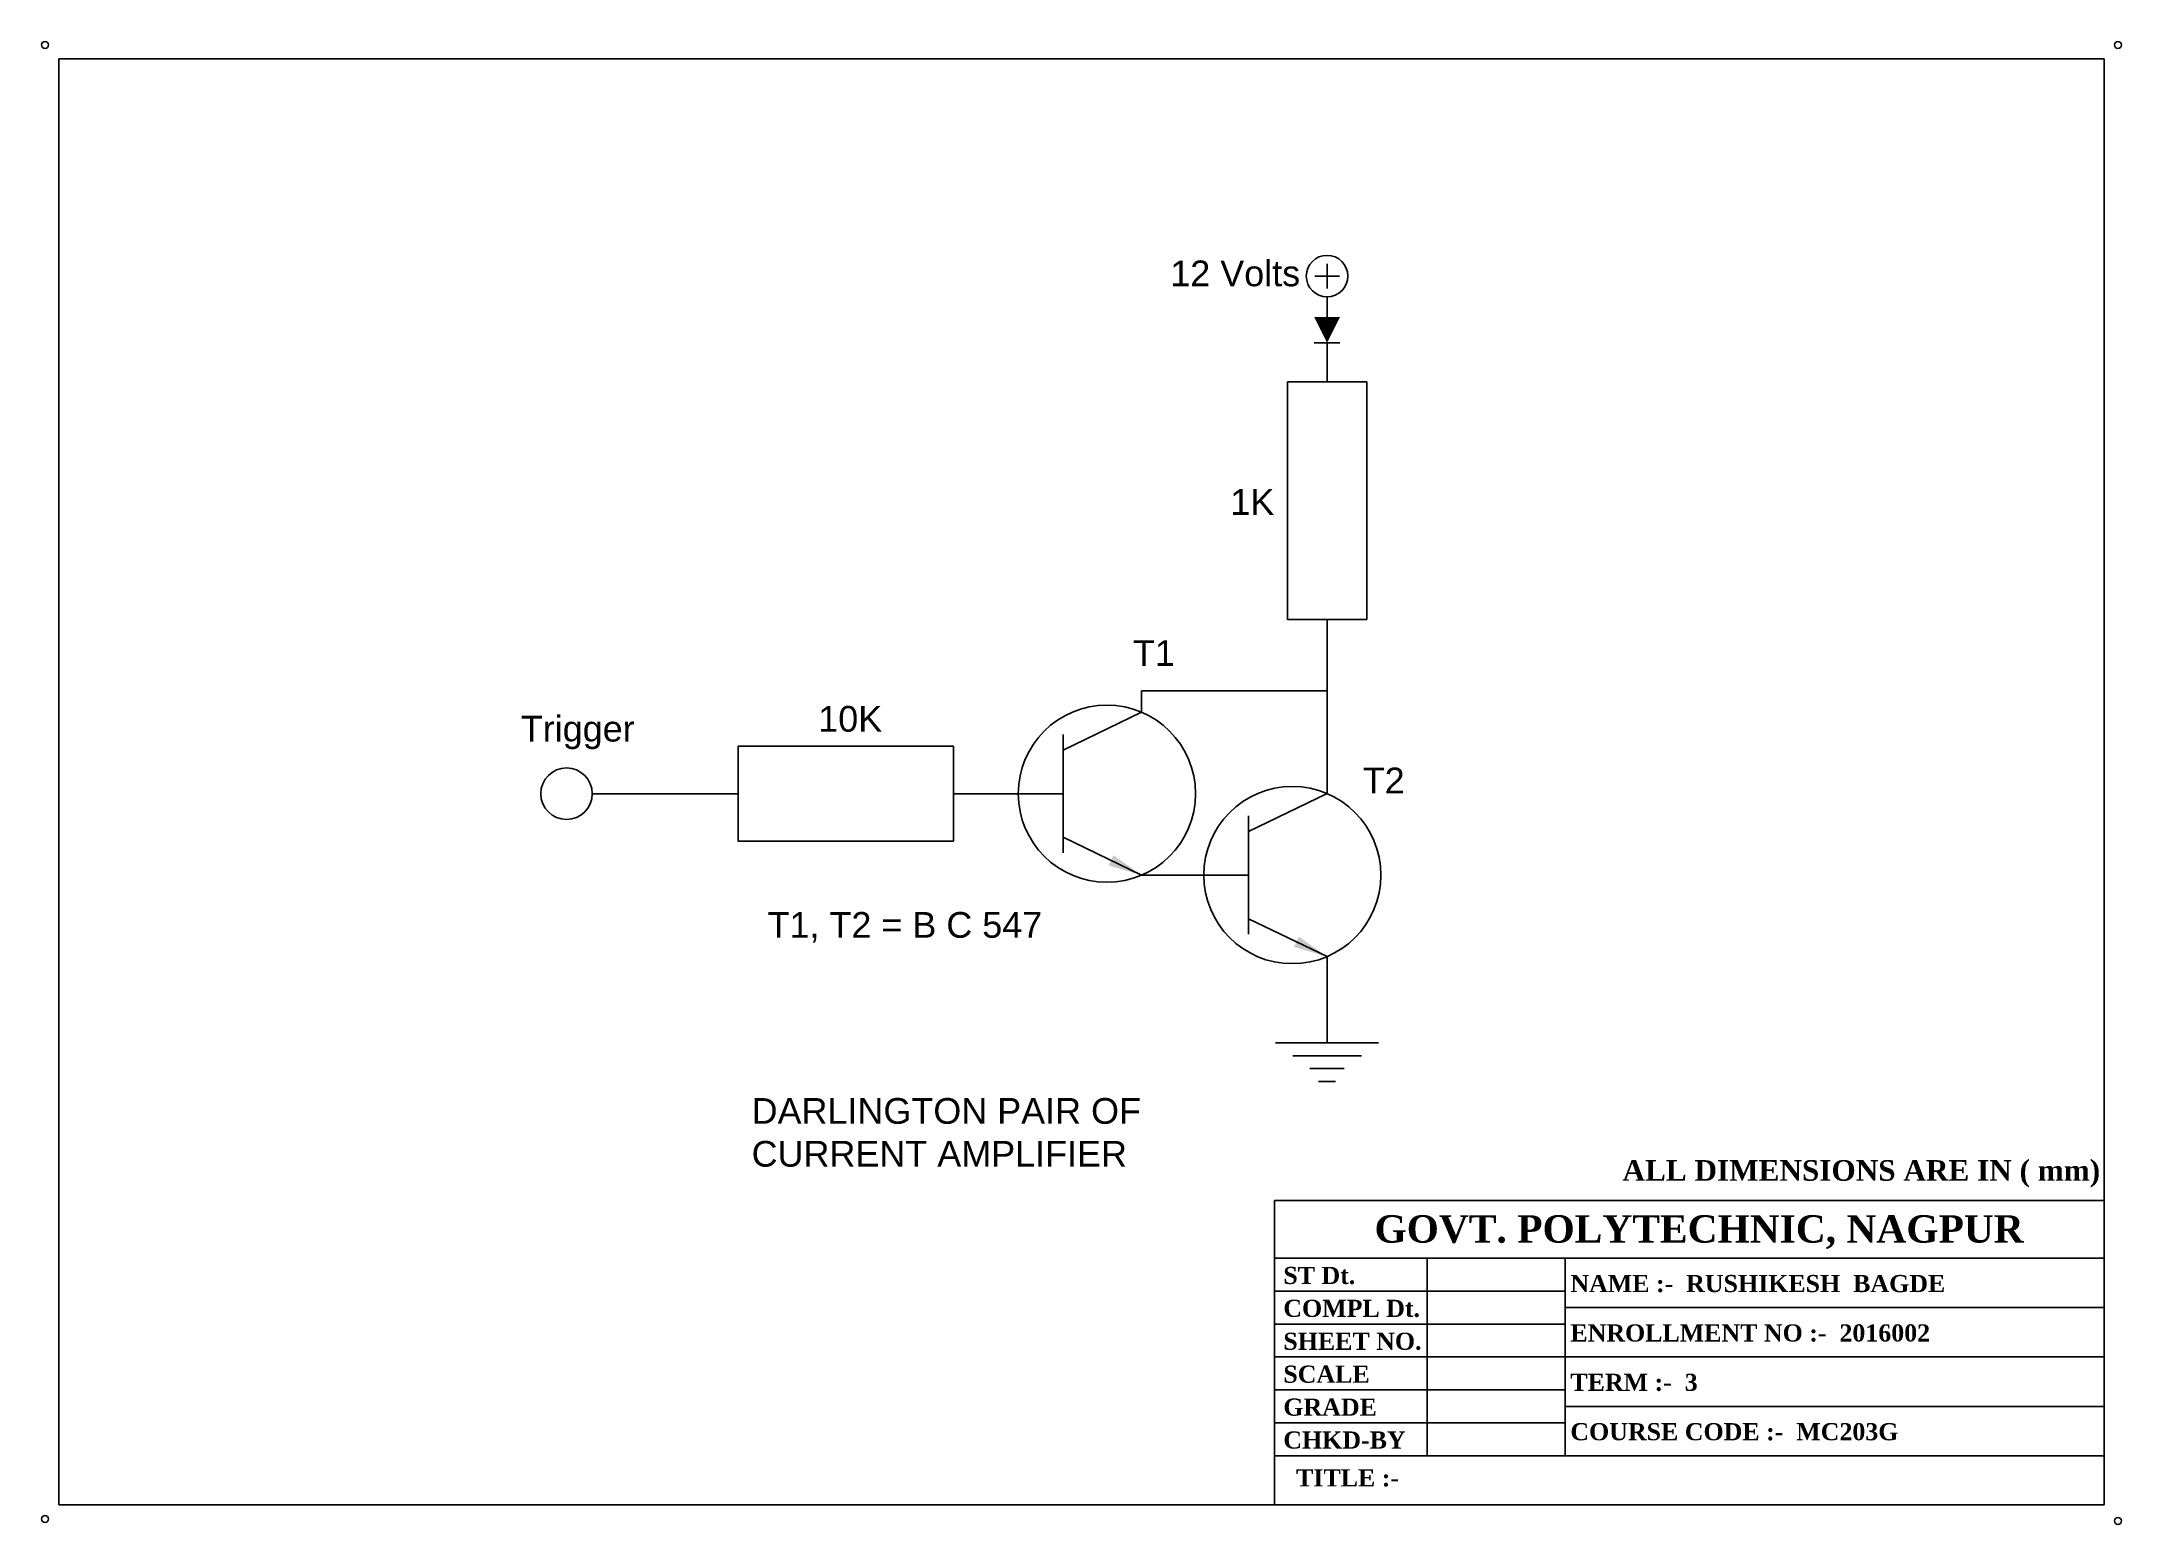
# Model space of a CAD drawing. Header units: inches. Extents: x 25.51 to 35.06, y 10.76 to 17.56.
import ezdxf

# ---------------------------------------------------------------- set-up
doc = ezdxf.new("R2010")
doc.units = ezdxf.units.IN
doc.header["$MEASUREMENT"] = 0
doc.styles.get("Standard").update_dxf_attribs({"font": 'arial.ttf'})

# ---------------------------------------------------------------- blocks, each defined once
blk = doc.blocks.new('ar')
blk.add_solid([(0.67, 0), (0, -4), (-0.67, 0)])
blk = doc.blocks.new('Moment Connection - Imperial')
at = {"color": 0}
blk.add_solid([(0, 0.125), (0.125, 0.0625), (0, 0)], dxfattribs=at)
blk = doc.blocks.new('TEMPLATE')
for p, q in [((2, -2), (2, -212)), ((299, -2), (2, -2)), ((299, -212), (299, -2)), ((178.52, -212), (178.52, -167.8)), ((178.52, -167.8), (299, -167.8)), ((299, -167.8), (299, -176.17)), ((299, -176.17), (178.52, -176.17)), ((200.7, -204.85), (200.7, -176.17)), ((220.71, -204.85), (220.71, -176.17)), ((220.71, -180.95), (178.52, -180.95)), ((299, -183.34), (220.71, -183.34)), ((220.71, -185.73), (178.52, -185.73)), ((299, -190.51), (178.52, -190.51)), ((220.71, -190.51), (178.52, -190.51)), ((220.71, -195.29), (178.52, -195.29)), ((299, -197.68), (220.71, -197.68)), ((220.71, -200.07), (178.52, -200.07)), ((299, -204.85), (178.52, -204.85)), ((2, -212), (299, -212)), ((299, -212), (178.52, -212))]:
    blk.add_line(p, q)
for centre in [(0, 0), (301, 0), (0, -214.02), (301, -214.31)]:
    blk.add_circle(centre, 0.5)
at = {"insert": (229.06, -161.92), "char_height": 3, "attachment_point": 1}
blk.add_mtext('{\\fTimes New Roman|b1|i0|c0|p18;ALL DIMENSIONS ARE IN ( mm) }', dxfattribs=at)
at = {"attachment_point": 1}
for s, width, heights, insert, char_height in [('{\\fTimes New Roman|b1|i0|c0|p18;GOVT. POLYTECHNIC, NAGPUR}', 98.5096, [0], (193.04, -169.92), 3.9838), ('{\\fTimes New Roman|b1|i0|c0|p18;ST Dt.}', 23.1638, [0], (179.81, -177.42), 2.4899), ('{\\fTimes New Roman|b1|i0|c0|p18;NAME :-  RUSHIKESH  BAGDE}', 61.0227, [0], (221.49, -178.6), 2.4899), ('{\\fTimes New Roman|b1|i0|c0|p18;COMPL Dt.}', 23.1638, [0], (179.81, -182.2), 2.4899), ('{\\fTimes New Roman|b1|i0|c0|p18;SHEET NO.}', 23.1638, [0], (179.81, -186.98), 2.4899), ('{\\fTimes New Roman|b1|i0|c0|p18;ENROLLMENT NO :-  2016002}', 56.3869, [0], (221.49, -185.77), 2.4899), ('{\\fTimes New Roman|b1|i0|c0|p18;SCALE}', 23.1638, [0], (179.81, -191.76), 2.4899), ('{\\fTimes New Roman|b1|i0|c0|p18;TERM :-  3}', 38.4876, [2.53], (221.49, -192.94), 2.4899), ('{\\fTimes New Roman|b1|i0|c0|p18;GRADE}', 23.1638, [0], (179.81, -196.54), 2.4899), ('{\\fTimes New Roman|b1|i0|c0|p18;CHKD-BY}', 23.1638, [0], (179.81, -201.32), 2.4899), ('{\\fTimes New Roman|b1|i0|c0|p18;COURSE CODE :-  MC203G}', 50.1424, [0], (221.49, -200.11), 2.4899), ('{\\fTimes New Roman|b1|i0|c0|p18;TITLE :-}', 23.1638, [0], (181.66, -206.82), 2.4899)]:
    blk.add_mtext_dynamic_manual_height_columns(s, width=width, gutter_width=12.5, heights=heights, dxfattribs=dict(at, insert=insert, char_height=char_height))
blk = doc.blocks.new('circuit2')
for p, q in [((440.48, 233.62), (443.36, 233.62)), ((441.92, 235.06), (441.92, 232.18)), ((441.92, 228.86), (441.92, 231.2)), ((441.92, 225.86), (440.42, 225.86)), ((441.92, 221.29), (441.92, 225.86)), ((443.42, 225.86), (441.92, 225.86)), ((441.92, 173.28), (441.92, 193.59)), ((420.3, 182.78), (420.3, 185.28)), ((420.3, 185.28), (441.92, 185.28)), ((411.15, 178.35), (420.3, 182.78)), ((411.15, 173.27), (411.15, 180.17)), ((373.24, 173.27), (356.24, 173.27)), ((411.15, 173.27), (398.35, 173.27)), ((411.15, 166.37), (411.15, 173.27)), ((432.77, 168.86), (441.92, 173.28)), ((432.77, 163.78), (432.77, 170.67)), ((420.3, 163.76), (411.15, 168.19)), ((420.28, 163.78), (420.34, 163.78)), ((420.28, 163.78), (432.77, 163.78)), ((432.77, 156.88), (432.77, 163.78)), ((441.92, 154.27), (432.77, 158.69)), ((441.92, 154.26), (441.92, 144.21)), ((441.92, 144.21), (435.92, 144.21)), ((441.92, 144.21), (447.92, 144.21)), ((441.92, 142.71), (437.92, 142.71)), ((441.92, 141.21), (439.92, 141.21)), ((441.92, 142.71), (445.92, 142.71)), ((441.92, 141.21), (443.92, 141.21)), ((441.92, 139.71), (440.92, 139.71)), ((442.92, 139.71), (441.92, 139.71))]:
    blk.add_line(p, q)
for points in [[(437.3, 221.29), (446.54, 221.29), (446.54, 193.59), (437.3, 193.59)], [(373.24, 178.81), (398.35, 178.81), (398.35, 167.74), (373.24, 167.74)]]:
    blk.add_lwpolyline(points, close=True)
for centre, radius in [((441.92, 233.62), 2.42), ((416.25, 173.27), 10.33), ((353.24, 173.27), 3), ((437.87, 163.78), 10.33)]:
    blk.add_circle(centre, radius)
at = {"xscale": 0.8030214394964774, "yscale": 0.8030214394964774, "zscale": 0.8030214394964774}
blk.add_blockref('TEMPLATE', (292.43, 260.57), dxfattribs=at)
for name, p, xscale, yscale, zscale, rotation in [('Moment Connection - Imperial', (440.42, 228.86), 24.02081339974303, 24.02081339974303, 24.02081339974303, 270), ('ar', (416.73, 165.49), 0.9915342608867825, 0.9915342608867825, 0.9915342608867825, 64.12429237279261), ('ar', (438.35, 156), 0.9915342608867825, 0.9915342608867825, 0.9915342608867825, 64.12429237279261)]:
    blk.add_blockref(name, p, dxfattribs=dict(xscale=xscale, yscale=yscale, zscale=zscale, rotation=rotation))
at = {"char_height": 3, "attachment_point": 1}
for s, width, heights, insert in [('12 Volts', 19.4281, [4.58], (423.64, 235.44)), ('1K', 19.4281, [0], (430.64, 208.78)), ('T1', 19.4281, [0], (419.28, 191.17)), ('Trigger', 19.4281, [0], (347.91, 182.35)), ('10K', 19.4281, [0], (382.59, 183.5)), ('T2', 19.4281, [0], (446.08, 176.31)), ('T1, T2 = B C 547', 36.9937, [0], (376.68, 159.47)), ('DARLINGTON PAIR OF CURRENT AMPLIFIER', 48.4593, [0], (374.82, 137.78))]:
    blk.add_mtext_dynamic_manual_height_columns(s, width=width, gutter_width=12.5, heights=heights, dxfattribs=dict(at, insert=insert))

msp = doc.modelspace()

# ---------------------------------------------------------------- block references
at = {"xscale": 0.03937007874015748, "yscale": 0.03937007874015748, "zscale": 0.03937007874015748}
msp.add_blockref('circuit2', (14.0109, 7.2899), dxfattribs=at)

doc.saveas('drawing.dxf')
